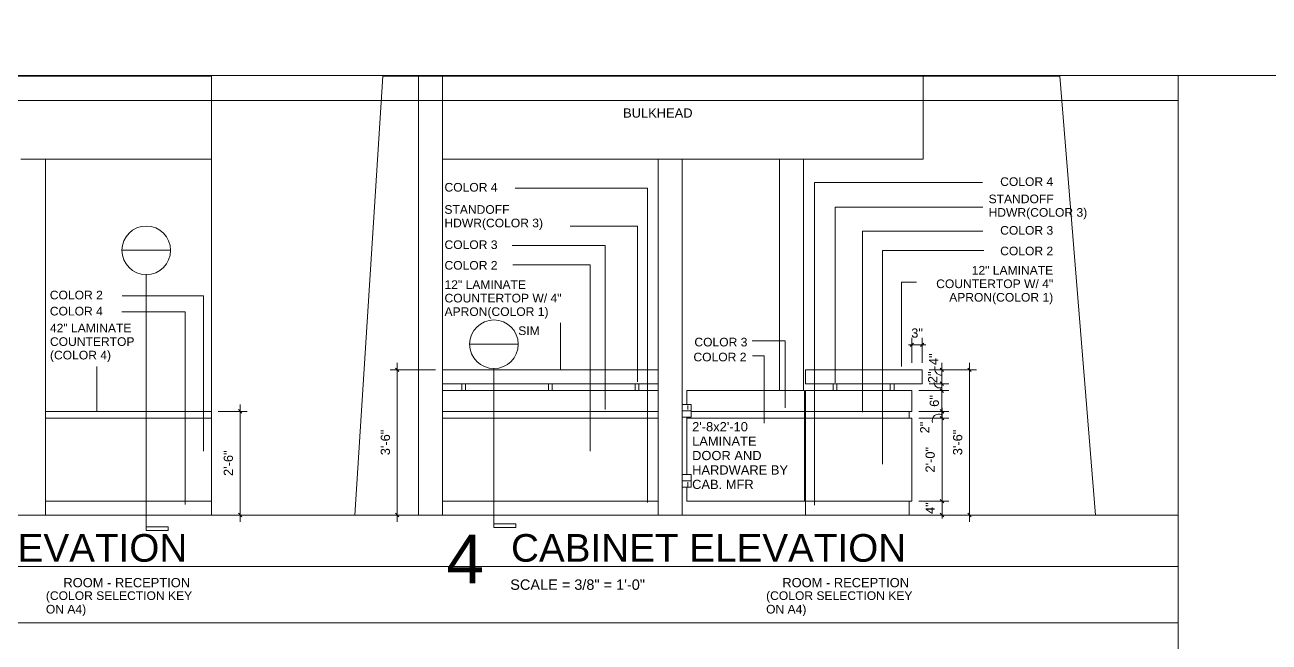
# Model space of a CAD drawing. Header units: inches. Extents: x -2804 to 58974, y -36095 to 66.
# Drawn here: x 23316.9 to 23676.7, y -20954.5 to -20775.9 of the extents above; entities that cross this region are included whole.
import ezdxf

# ---------------------------------------------------------------- set-up
doc = ezdxf.new("R2010")
doc.units = ezdxf.units.IN
doc.header["$MEASUREMENT"] = 0
doc.header["$XCLIPFRAME"] = 2
doc.layers.get('DEFPOINTS').update_dxf_attribs({"lineweight": 9})
for name, color, linetype, lineweight in [('003-GRE', 7, 'Continuous', 9), ('006-MAG', 7, 'Continuous', 9), ('15xx-Jefferson-REHAB-pr5_dwg', 45, 'Continuous', 9), ('171-LBLU-SC20', 7, 'Continuous', 9), ('A-DIM', 7, 'Continuous', 9), ('A-ETAG-SYM', 7, 'Continuous', 9), ('A-TEXT', 7, 'Continuous', 9), ('FRAME-INSIDE', 7, 'Continuous', 9), ('G-ANNO-REFR', 1, 'Continuous', 9)]:
    doc.layers.add(name, color=color, linetype=linetype, lineweight=lineweight)
doc.styles.add('Arial', font='arial.ttf', dxfattribs={"height": 2.666667})
doc.styles.add('Arial_18', font='arial.ttf', dxfattribs={"height": 14})
doc.styles.add('Arial_19', font='arial.ttf', dxfattribs={"height": 8})
doc.styles.add('Arial_20', font='arial.ttf', dxfattribs={"height": 3})
doc.styles.add('Arial_21', font='arial.ttf', dxfattribs={"height": 2.5})
picture_1 = doc.add_image_def('image1.jpg', size_in_pixel=(1920, 1080))

# ---------------------------------------------------------------- blocks, each defined once
blk = doc.blocks.new('15xx-Jefferson-REHAB-pr5_dwg__ARCHTICK-1286411-Site Locator Map')
at = {"layer": 'A-DIM'}
blk.add_line((-0.5, -0.5), (0.5, 0.5), dxfattribs=at)
blk = doc.blocks.new('15xx-Jefferson-REHAB-pr5_dwg-1211969-Site Locator Map')
at = {"lineweight": 9}
for p, q in [((12967.57, 12168.38), (12967.57, 12041.38)), ((12974.53, 12168.38), (12974.53, 12041.38)), ((12907.69, 12144.38), (12852.62, 12144.38)), ((12859.76, 12144.38), (12859.76, 12041.38)), ((13036.84, 12144.38), (13036.84, 12041.38)), ((13043.84, 12144.38), (13043.84, 12041.38)), ((13078.88, 12144.38), (13078.88, 12077.38)), ((13036.84, 12077.38), (12974.53, 12077.38)), ((12974.53, 12071.38), (13036.84, 12071.38)), ((13046.39, 12071.38), (13079.19, 12071.38)), ((13109.49, 12071.38), (13109.49, 12069.38)), ((12974.53, 12069.38), (13036.84, 12069.38)), ((13045.16, 12069.38), (13079.19, 12069.38)), ((12907.69, 12045.38), (12859.76, 12045.38)), ((13036.84, 12045.38), (12974.53, 12045.38)), ((13109.49, 12045.38), (13109.49, 12041.38))]:
    blk.add_line(p, q, dxfattribs=at)
at = {"lineweight": 9, "flags": 128}
for points in [[(13113.54, 12168.38), (13113.54, 12144.38), (12974.53, 12144.38)], [(13079.44, 12071.38), (13110.24, 12071.38), (13110.24, 12077.38), (13079.44, 12077.38), (13079.44, 12041.38)], [(13079.44, 12069.38), (13110.24, 12069.38), (13110.24, 12045.38), (13079.44, 12045.38)]]:
    blk.add_lwpolyline(points, dxfattribs=at)
for points in [[(12980.08, 12079.38), (12981.16, 12079.38), (12981.16, 12077.38), (12980.08, 12077.38)], [(13006.22, 12079.38), (13005.14, 12079.38), (13005.14, 12077.38), (13006.22, 12077.38)], [(13031.29, 12079.38), (13030.2, 12079.38), (13030.2, 12077.38), (13031.29, 12077.38)], [(13087.46, 12079.38), (13088.54, 12079.38), (13088.54, 12077.38), (13087.46, 12077.38)], [(13105.07, 12079.38), (13103.99, 12079.38), (13103.99, 12077.38), (13105.07, 12077.38)]]:
    blk.add_lwpolyline(points, close=True, dxfattribs=at)
at = {"layer": '003-GRE', "flags": 128}
blk.add_lwpolyline([(12752.39, 12041.38), (12766.67, 12168.38), (12907.69, 12168.38), (12907.69, 12041.38)], close=True, dxfattribs=at)
blk.add_lwpolyline([(12949.12, 12041.38), (13163.31, 12041.38), (13153.05, 12168.38), (12957.29, 12168.38), (12949.16, 12041.38)], dxfattribs=at)
at = {"layer": '006-MAG'}
for p, q in [((13036.84, 12083.38), (12974.53, 12083.38)), ((13036.84, 12079.38), (12974.53, 12079.38)), ((12907.69, 12071.38), (12859.76, 12071.38)), ((12907.69, 12069.38), (12859.76, 12069.38)), ((13045.16, 12053.08), (13045.16, 12069.67))]:
    blk.add_line(p, q, dxfattribs=at)
at = {"layer": '006-MAG', "flags": 128}
blk.add_lwpolyline([(13079.44, 12083.38), (13113.24, 12083.38), (13113.24, 12079.38), (13079.44, 12079.38)], close=True, dxfattribs=at)
for points in [[(13079.19, 12045.38), (13079.19, 12077.38), (13045.18, 12077.38), (13045.18, 12073.35)], [(13045.18, 12049.4), (13045.18, 12045.38), (13079.44, 12045.38)]]:
    blk.add_lwpolyline(points, dxfattribs=at)
at = {"layer": '171-LBLU-SC20'}
blk.add_line((13071.94, 12144.38), (13071.94, 12077.38), dxfattribs=at)
at = {"layer": 'A-DIM'}
for p, q in [((13110.24, 12085.38), (13110.24, 12092.61)), ((13113.24, 12085.38), (13113.24, 12092.61)), ((12961.43, 12085.38), (12961.43, 12039.38)), ((13126.91, 12085.38), (13126.91, 12039.38)), ((12972.53, 12083.38), (12959.43, 12083.38)), ((13118.92, 12077.38), (13118.92, 12079.38)), ((12909.69, 12071.38), (12918.03, 12071.38)), ((12916.03, 12039.38), (12916.03, 12073.38)), ((12909.69, 12041.38), (12918.03, 12041.38)), ((12972.53, 12041.38), (12959.43, 12041.38)), ((13111.49, 12041.38), (13120.96, 12041.38)), ((13116.43, 12041.38), (13128.91, 12041.38))]:
    blk.add_line(p, q, dxfattribs=at)
at = {"layer": 'A-DIM', "flags": 128}
for points in [[(13114.24, 12090.61), (13113.24, 12090.61), (13110.24, 12090.61), (13109.24, 12090.61)], [(13118.92, 12076.38), (13118.92, 12077.38), (13118.92, 12085.38)], [(13120.92, 12083.38), (13115.24, 12083.38), (13128.91, 12083.38)], [(13118.92, 12069.38), (13118.92, 12079.38), (13118.92, 12080.38)], [(13120.96, 12071.38), (13112.24, 12071.38), (13120.92, 12071.38)], [(13118.96, 12043.38), (13118.96, 12071.38), (13118.96, 12072.38)], [(13118.96, 12071.38), (13118.96, 12069.38), (13118.96, 12068.38)], [(13118.96, 12046.38), (13118.96, 12045.38), (13118.96, 12041.38), (13118.96, 12040.38)]]:
    blk.add_lwpolyline(points, dxfattribs=at)
for points in [[(13120.92, 12077.38), (13112.24, 12077.38)], [(13120.92, 12079.38), (13115.24, 12079.38)], [(13120.96, 12069.38), (13112.24, 12069.38)], [(13120.96, 12045.38), (13112.24, 12045.38)]]:
    blk.add_lwpolyline(points, close=True, dxfattribs=at)
at = {"layer": 'A-DIM'}
for centre, radius, start, end in [((13118.74, 12083.78), 1.91, 162.6193, 275.279), ((13118.17, 12079.7), 1.52, 180.2264, 299.5515), ((13118.06, 12068.64), 1.96, 62.6147, 195.6647)]:
    blk.add_arc(centre, radius, start, end, dxfattribs=at)
at = {"layer": 'A-ETAG-SYM'}
for p, q in [((12895.88, 12117.98), (12881.82, 12117.98)), ((12996.42, 12090.81), (12982.36, 12090.81))]:
    blk.add_line(p, q, dxfattribs=at)
at = {"layer": 'A-ETAG-SYM', "flags": 128}
for points in [[(12888.85, 12110.95), (12888.85, 12036.9), (12895.16, 12036.9), (12895.16, 12037.99), (12888.85, 12037.99)], [(12989.39, 12083.78), (12989.39, 12037.73), (12995.7, 12037.73), (12995.7, 12038.83), (12989.39, 12038.83)]]:
    blk.add_lwpolyline(points, dxfattribs=at)
at = {"layer": 'A-ETAG-SYM'}
for centre in [(12888.85, 12117.98), (12989.39, 12090.81)]:
    blk.add_circle(centre, 7.03, dxfattribs=at)
at = {"layer": 'A-TEXT', "flags": 128}
for points in [[(13033.78, 12045), (13033.78, 12136.01), (12995.51, 12136.01)], [(13082.04, 12044.23), (13082.04, 12137.64), (13130.65, 12137.64)], [(13088.08, 12079.59), (13088.08, 12130.43), (13130.71, 12130.43)], [(13030.86, 12079.9), (13030.86, 12124.95), (13011.43, 12124.95)], [(13095.95, 12071.14), (13095.95, 12123.54), (13130.74, 12123.54)], [(13021.6, 12071.94), (13021.6, 12119.39), (12994.71, 12119.39)], [(13101.76, 12075.58), (13101.76, 12117.95), (13131.07, 12117.95)], [(13101.76, 12056.14), (13101.76, 12096.31), (13101.76, 12117.95)], [(13017.25, 12076.27), (13017.25, 12113.8), (12994.89, 12113.8)], [(13017.25, 12059.85), (13017.25, 12097.38), (13017.25, 12113.8)], [(13107.25, 12084.38), (13107.25, 12108.75), (13111.58, 12108.75)], [(12905.46, 12059.9), (12905.46, 12104.82), (12881.9, 12104.82)], [(12900.1, 12044.47), (12900.1, 12100.16), (12881.77, 12100.16)], [(13008.63, 12083.38), (13008.63, 12096.97), (13008.63, 12086.72)], [(13073.63, 12072.38), (13073.63, 12091.78), (13064.01, 12091.78)], [(12874.57, 12071.31), (12874.57, 12084.39), (12874.57, 12076.14)], [(13067.54, 12067.92), (13067.54, 12087.48), (13064.11, 12087.48)], [(13067.54, 12074.64), (13067.54, 12087.48), (13064.11, 12087.48)]]:
    blk.add_lwpolyline(points, dxfattribs=at)
at = {"layer": 'DEFPOINTS'}
for p, q in [((13187.26, 11400.6), (13187.26, 12168.6)), ((12211.6, 12161.38), (13187.26, 12161.38)), ((12211.6, 12041.38), (13187.26, 12041.38)), ((12211.6, 12026.5), (13187.26, 12026.5)), ((12211.6, 12010.17), (13187.26, 12010.17))]:
    blk.add_line(p, q, dxfattribs=at)
at = {"layer": 'DEFPOINTS', "flags": 128}
blk.add_lwpolyline([(12195.6, 12168.6), (12195.6, 11400.6), (13347.6, 11400.6), (13347.6, 12168.6)], close=True, dxfattribs=at)
at = {"layer": 'FRAME-INSIDE'}
for p, q in [((13045.5, 12073.12), (13045.5, 12071.91)), ((13045.5, 12049.63), (13045.5, 12050.84))]:
    blk.add_line(p, q, dxfattribs=at)
at = {"layer": 'FRAME-INSIDE', "flags": 128}
for points in [[(13043.84, 12073.35), (13046.39, 12073.35), (13046.39, 12071.51), (13043.84, 12071.51), (13046.39, 12071.51), (13046.39, 12069.67), (13043.84, 12069.67)], [(13043.84, 12049.4), (13046.39, 12049.4), (13046.39, 12051.24), (13043.84, 12051.24), (13046.39, 12051.24), (13046.39, 12053.08), (13043.84, 12053.08)]]:
    blk.add_lwpolyline(points, dxfattribs=at)
blk.add_blockref('15xx-Jefferson-REHAB-pr5_dwg__ARCHTICK-1286411-Site Locator Map', (13110.24, 12090.61))
for p, rotation in [((13113.24, 12090.61), 180), ((12961.43, 12083.38), 89.99999999999999), ((13118.92, 12083.38), 89.99999999999999), ((13126.91, 12083.38), 89.99999999999999), ((13118.92, 12079.38), 270), ((13118.92, 12079.38), 270), ((13118.92, 12077.38), 89.99999999999999), ((13118.92, 12077.38), 89.99999999999999), ((12916.03, 12071.38), 89.99999999999999), ((13118.92, 12071.38), 270), ((13118.96, 12071.38), 270), ((13118.96, 12069.38), 89.99999999999999), ((13118.96, 12069.38), 89.99999999999999), ((13118.96, 12045.38), 270), ((13118.96, 12045.38), 270), ((12916.03, 12041.38), 270), ((12961.43, 12041.38), 270), ((13118.96, 12041.38), 89.99999999999999), ((13126.91, 12041.38), 270)]:
    blk.add_blockref('15xx-Jefferson-REHAB-pr5_dwg__ARCHTICK-1286411-Site Locator Map', p, dxfattribs=dict(rotation=rotation))
at = {"layer": 'A-DIM', "insert": (13111.74, 12095.38), "char_height": 2.667, "width": 4.0344, "attachment_point": 2, "line_spacing_factor": 0.938532, "style": 'Arial'}
blk.add_mtext('3"', dxfattribs=at)
at = {"layer": 'A-DIM', "char_height": 2.667, "attachment_point": 2, "rotation": 90, "line_spacing_factor": 0.938532, "style": 'Arial'}
for s, insert, width in [('4"', (13115.2, 12086.46), 4.0344), ('2"', (13114.91, 12081.23), 4.0344), ('6"', (13115.39, 12074.38), 4.0344), ('2"', (13112.63, 12066.7), 4.0344), ('3\'-6"', (12956.66, 12062.38), 8.8171), ('3\'-6"', (13122.14, 12062.38), 8.8171), ('2\'-6"', (12911.26, 12056.38), 8.8171), ('2\'-0"', (13114.19, 12057.38), 8.8171), ('4"', (13114.19, 12043.38), 4.0344)]:
    blk.add_mtext(s, dxfattribs=dict(at, insert=insert, width=width))
at = {"layer": 'A-TEXT', "line_spacing_factor": 0.938532}
for s, insert, char_height, width, attachment_point, style in [('BULKHEAD', (13026.74, 12159.05), 2.667, 23.881, 1, 'Arial'), ('COLOR 4', (13151.1, 12139.11), 2.5, 18.24, 3, 'Arial_21'), ('COLOR 4', (12975.1, 12137.48), 2.5, 18.24, 1, 'Arial_21'), ('STANDOFF\\PHDWR(COLOR 3)', (13132.42, 12134.11), 2.5, 33.8569, 1, 'Arial_21'), ('STANDOFF\\PHDWR(COLOR 3)', (12975.07, 12131.05), 2.5, 33.8569, 1, 'Arial_21'), ('COLOR 3', (13151.1, 12125.01), 2.5, 18.24, 3, 'Arial_21'), ('COLOR 3', (12975.1, 12120.86), 2.5, 18.24, 1, 'Arial_21'), ('COLOR 2', (13151.1, 12119.04), 2.5, 18.24, 3, 'Arial_21'), ('COLOR 2', (12975.1, 12114.89), 2.5, 18.24, 1, 'Arial_21'), ('12" LAMINATE\\PCOUNTERTOP W/ 4"\\PAPRON(COLOR 1)', (13151.1, 12113.46), 2.5, 40.0183, 3, 'Arial_21'), ('COLOR 2', (12860.98, 12106.29), 2.5, 18.24, 1, 'Arial_21'), ('12" LAMINATE\\PCOUNTERTOP W/ 4"\\PAPRON(COLOR 1)', (12975.1, 12109.31), 2.5, 40.0183, 1, 'Arial_21'), ('COLOR 4', (12860.98, 12101.63), 2.5, 18.24, 1, 'Arial_21'), ('42" LAMINATE\\PCOUNTERTOP\\P(COLOR 4)', (12861.02, 12096.73), 2.5, 28.9157, 1, 'Arial_21'), ('SIM', (12996.42, 12095.97), 2.5, 7.3814, 1, 'Arial_21'), ('COLOR 3', (13062.68, 12092.67), 2.5, 18.24, 3, 'Arial_21'), ('COLOR 2', (13062.41, 12088.35), 2.5, 18.24, 3, 'Arial_21'), ("2'-8x2'-10\\PLAMINATE\\PDOOR AND\\PHARDWARE BY\\PCAB. MFR", (13046.7, 12068.27), 2.6667, 32.7307, 1, 'Arial'), ('CABINET ELEVATION', (12786.47, 12035.87), 8, 135.9658, 1, 'Arial_19'), ('4', (12981.06, 12035.65), 14, 12.9803, 2, 'Arial_18'), ('CABINET ELEVATION', (12994.34, 12035.87), 8, 135.9658, 1, 'Arial_19'), ('ROOM - RECEPTION', (12901.54, 12023.15), 2.6667, 43.5325, 3, 'Arial'), ('SCALE = 3/8" = 1\'-0"', (12994.11, 12022.73), 3, 46.3387, 1, 'Arial_20'), ('ROOM - RECEPTION', (13109.41, 12023.15), 2.6667, 43.5325, 3, 'Arial'), ('(COLOR SELECTION KEY\\PON A4)', (12859.84, 12019.29), 2.5, 50.2059, 1, 'Arial_21'), ('(COLOR SELECTION KEY\\PON A4)', (13068.09, 12019.29), 2.5, 50.2059, 1, 'Arial_21')]:
    blk.add_mtext(s, dxfattribs=dict(at, insert=insert, char_height=char_height, width=width, attachment_point=attachment_point, style=style))

msp = doc.modelspace()

# ---------------------------------------------------------------- block references
at = {"layer": '15xx-Jefferson-REHAB-pr5_dwg', "color": 7}
msp.add_blockref('15xx-Jefferson-REHAB-pr5_dwg-1211969-Site Locator Map', (10463.16, -32959.13), dxfattribs=at)

# ---------------------------------------------------------------- pictures from other files: only their frames are drawn
at = {"layer": 'G-ANNO-REFR'}
image = msp.add_image(picture_1, insert=(2622.27, -39288.79), size_in_units=(58514.29, 32914.29), dxfattribs=at)
image.set_boundary_path([(6.22075, 974.7155), (6.22075, 84.07945), (1848.5501, 84.07945), (1848.5501, 974.7155), (6.22075, 974.7155)])
image.dxf.flags = 15

doc.saveas('drawing.dxf')
